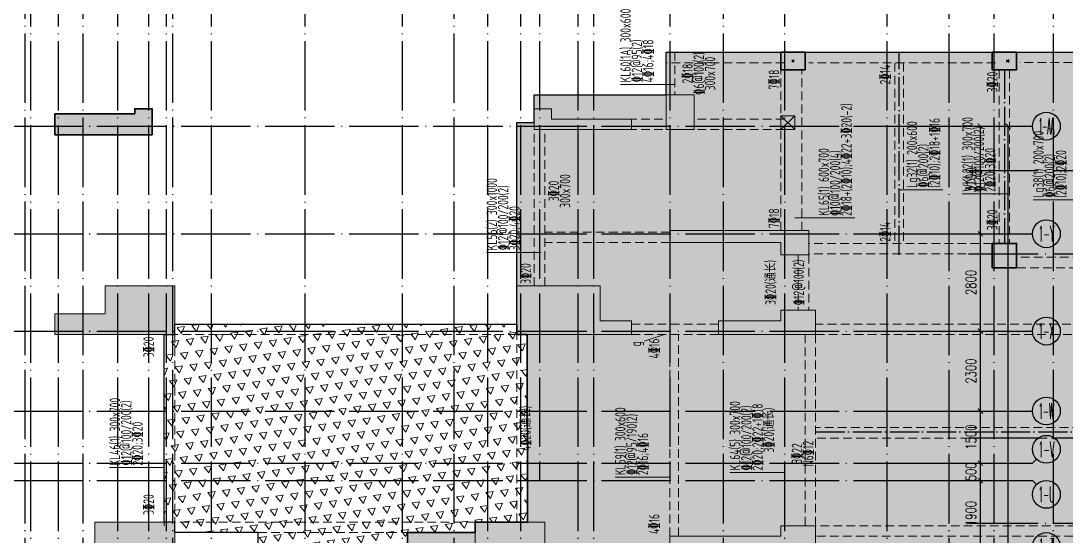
# Model space of a CAD drawing. Header units: millimetres. Extents: x 1089227 to 13101469, y 618865 to 10240562.
# Drawn here: x 3870466 to 3900551, y 4945675 to 4960504 of the extents above; entities that cross this region are included whole.
import ezdxf
from ezdxf.enums import TextEntityAlignment as Align

# ---------------------------------------------------------------- set-up
doc = ezdxf.new("R2010")
doc.units = ezdxf.units.MM
doc.header["$LTSCALE"] = 1000
doc.header["$PDMODE"] = 3
doc.header["$PDSIZE"] = 200
for name, pattern in [('DOTE', [2.42, 2, -0.2, 0.02, -0.2]), ('GB_DASHDOT3', [1.0675, 0.84, -0.105, 0.0175, -0.105]), ('HIDDEN', [0.375, 0.25, -0.125])]:
    doc.linetypes.add(name, pattern=pattern)
doc.layers.get('0').update_dxf_attribs({"linetype": 'CONTINUOUS'})
doc.layers.get('Defpoints').update_dxf_attribs({"linetype": 'CONTINUOUS'})
for name, color, linetype in [('AXIS', 3, 'CONTINUOUS'), ('AXIS_TEXT', 7, 'CONTINUOUS'), ('C-H', 8, 'CONTINUOUS'), ('DOTE', 1, 'DOTE'), ('S-GRID-DE', 11, 'GB_DASHDOT3'), ('单形心', 4, 'CONTINUOUS'), ('降板范围', 7, 'CONTINUOUS')]:
    doc.layers.add(name, color=color, linetype=linetype)
for name, color, linetype, lineweight in [('S-BEAM-DASH', 4, 'HIDDEN', 0), ('S-BEAM-SE-DASH', 3, 'HIDDEN', 0), ('S-COLU', 30, 'CONTINUOUS', 0), ('S-SLAB-HATCH', 73, 'CONTINUOUS', 0), ('S-WALL', 31, 'CONTINUOUS', 0), ('梁原位标注', 7, 'CONTINUOUS', 18), ('梁名称编号', 2, 'CONTINUOUS', 18), ('梁标注引线', 2, 'CONTINUOUS', 18), ('梁集中标注', 2, 'CONTINUOUS', 18)]:
    doc.layers.add(name, color=color, linetype=linetype, lineweight=lineweight)
doc.styles.add('_TCH_AXIS', font='COMPLEX', dxfattribs={"bigfont": 'AllInOneBig.shx'})
doc.styles.add('_TCH_DIM_T3', font='SIMPLEX', dxfattribs={"width": 0.705882, "bigfont": 'AllInOneBig.shx'})
doc.styles.add('COMPLEX', font='COMPLEX', dxfattribs={"bigfont": 'AllInOneBig.shx'})
doc.styles.add('Style 1', font='yjkeng.shx', dxfattribs={"width": 0.7, "height": 300, "bigfont": 'yjkchn.shx'})
doc.dimstyles.new('_TCH_ARCH&&100', dxfattribs={"dimtxt": 297.5, "dimasz": 100, "dimexe": 250, "dimexo": 300, "dimgap": 126.25, "dimtad": 1, "dimdec": 0, "dimzin": 0, "dimdsep": 46, "dimtxsty": '_TCH_DIM_T3', "dimblk": 'ARCHTICK', "dimcen": 0.09, "dimclrt": 7, "dimazin": 2, "dimtfac": 1, "dimtdec": 0, "dimtix": 1, "dimtmove": 2, "dimatfit": 3, "dimfxl": 0, "dimtolj": 1, "dimtzin": 0, "dimarcsym": 0})

# ---------------------------------------------------------------- blocks, each defined once
blk = doc.blocks.new('_AXISO')
blk.add_circle((0, 0), 0.5)
at = {"layer": 'AXIS_TEXT', "style": 'COMPLEX', "width": 1.041667}
blk.add_attdef('A', text='', height=0.56, dxfattribs=at).set_placement((-0.25, -0.28), (0.25, -0.28), align=Align.FIT)
blk = doc.blocks.new('_ArchTick')
at = {"color": 0, "linetype": 'ByBlock', "const_width": 0.3}
blk.add_lwpolyline([(-0.71, -0.71), (0.71, 0.71)], dxfattribs=at)
blk = doc.blocks.new('*D294')
at = {"layer": 'AXIS', "color": 0, "lineweight": -2, "transparency": 16777216}
for p, q in [((-7567, 132263), (-5041, 132263)), ((-5291, 95763), (-5291, 132263)), ((-7567, 95763), (-5041, 95763))]:
    blk.add_line(p, q, dxfattribs=at)
at = {"layer": 'Defpoints', "color": 0, "transparency": 16777216}
for p in [(-7867, 132263), (-5291, 132263), (-7867, 95763)]:
    blk.add_point(p, dxfattribs=at)
at = {"layer": 'AXIS', "color": 0, "lineweight": -2, "transparency": 16777216, "xscale": 100, "yscale": 100, "zscale": 100}
for p, rotation in [((-5291, 132263), 90), ((-5291, 95763), 270)]:
    blk.add_blockref('_ArchTick', p, dxfattribs=dict(at, rotation=rotation))
at = {"layer": 'AXIS', "color": 7, "transparency": 16777216, "insert": (-5566, 114013), "char_height": 297.5, "attachment_point": 5, "rotation": 90, "style": '_TCH_DIM_T3'}
blk.add_mtext('\\A1;36500', dxfattribs=at)
blk = doc.blocks.new('*D312')
at = {"layer": 'AXIS', "color": 0, "lineweight": -2, "transparency": 16777216}
for p, q in [((-7567, 122063), (-5841, 122063)), ((-6091, 120163), (-6091, 122063)), ((-7567, 120163), (-5841, 120163))]:
    blk.add_line(p, q, dxfattribs=at)
at = {"layer": 'Defpoints', "color": 0, "transparency": 16777216}
for p in [(-7867, 122063), (-6091, 122063), (-7867, 120163)]:
    blk.add_point(p, dxfattribs=at)
at = {"layer": 'AXIS', "color": 0, "lineweight": -2, "transparency": 16777216, "xscale": 100, "yscale": 100, "zscale": 100}
for p, rotation in [((-6091, 122063), 90), ((-6091, 120163), 270)]:
    blk.add_blockref('_ArchTick', p, dxfattribs=dict(at, rotation=rotation))
at = {"layer": 'AXIS', "color": 7, "transparency": 16777216, "insert": (-6366, 121113), "char_height": 297.5, "attachment_point": 5, "rotation": 90, "style": '_TCH_DIM_T3'}
blk.add_mtext('\\A1;1900', dxfattribs=at)
blk = doc.blocks.new('*D313')
at = {"layer": 'AXIS', "color": 0, "lineweight": -2, "transparency": 16777216}
for p, q in [((-7567, 122563), (-5841, 122563)), ((-6091, 122563), (-6091, 122663)), ((-6091, 122063), (-6091, 122563)), ((-7567, 122063), (-5841, 122063)), ((-6091, 122063), (-6091, 121963))]:
    blk.add_line(p, q, dxfattribs=at)
at = {"layer": 'Defpoints', "color": 0, "transparency": 16777216}
for p in [(-7867, 122563), (-6091, 122563), (-7867, 122063)]:
    blk.add_point(p, dxfattribs=at)
at = {"layer": 'AXIS', "color": 0, "lineweight": -2, "transparency": 16777216, "xscale": 100, "yscale": 100, "zscale": 100}
for p, rotation in [((-6091, 122563), 270), ((-6091, 122063), 90)]:
    blk.add_blockref('_ArchTick', p, dxfattribs=dict(at, rotation=rotation))
at = {"layer": 'AXIS', "color": 7, "transparency": 16777216, "insert": (-6366, 122313), "char_height": 297.5, "attachment_point": 5, "rotation": 90, "style": '_TCH_DIM_T3'}
blk.add_mtext('\\A1;500', dxfattribs=at)
blk = doc.blocks.new('*D314')
at = {"layer": 'AXIS', "color": 0, "lineweight": -2, "transparency": 16777216}
for p, q in [((-7567, 124063), (-5841, 124063)), ((-6091, 122563), (-6091, 124063)), ((-7567, 122563), (-5841, 122563))]:
    blk.add_line(p, q, dxfattribs=at)
at = {"layer": 'Defpoints', "color": 0, "transparency": 16777216}
for p in [(-7867, 124063), (-6091, 124063), (-7867, 122563)]:
    blk.add_point(p, dxfattribs=at)
at = {"layer": 'AXIS', "color": 0, "lineweight": -2, "transparency": 16777216, "xscale": 100, "yscale": 100, "zscale": 100}
for p, rotation in [((-6091, 124063), 90), ((-6091, 122563), 270)]:
    blk.add_blockref('_ArchTick', p, dxfattribs=dict(at, rotation=rotation))
at = {"layer": 'AXIS', "color": 7, "transparency": 16777216, "insert": (-6366, 123313), "char_height": 297.5, "attachment_point": 5, "rotation": 90, "style": '_TCH_DIM_T3'}
blk.add_mtext('\\A1;1500', dxfattribs=at)
blk = doc.blocks.new('*D315')
at = {"layer": 'AXIS', "color": 0, "lineweight": -2, "transparency": 16777216}
for p, q in [((-7567, 126363), (-5841, 126363)), ((-6091, 124063), (-6091, 126363)), ((-7567, 124063), (-5841, 124063))]:
    blk.add_line(p, q, dxfattribs=at)
at = {"layer": 'Defpoints', "color": 0, "transparency": 16777216}
for p in [(-7867, 126363), (-6091, 126363), (-7867, 124063)]:
    blk.add_point(p, dxfattribs=at)
at = {"layer": 'AXIS', "color": 0, "lineweight": -2, "transparency": 16777216, "xscale": 100, "yscale": 100, "zscale": 100}
for p, rotation in [((-6091, 126363), 90), ((-6091, 124063), 270)]:
    blk.add_blockref('_ArchTick', p, dxfattribs=dict(at, rotation=rotation))
at = {"layer": 'AXIS', "color": 7, "transparency": 16777216, "insert": (-6366, 125213), "char_height": 297.5, "attachment_point": 5, "rotation": 90, "style": '_TCH_DIM_T3'}
blk.add_mtext('\\A1;2300', dxfattribs=at)
blk = doc.blocks.new('*D316')
at = {"layer": 'AXIS', "color": 0, "lineweight": -2, "transparency": 16777216}
for p, q in [((-7567, 129163), (-5841, 129163)), ((-6091, 126363), (-6091, 129163)), ((-7567, 126363), (-5841, 126363))]:
    blk.add_line(p, q, dxfattribs=at)
at = {"layer": 'Defpoints', "color": 0, "transparency": 16777216}
for p in [(-7867, 129163), (-6091, 129163), (-7867, 126363)]:
    blk.add_point(p, dxfattribs=at)
at = {"layer": 'AXIS', "color": 0, "lineweight": -2, "transparency": 16777216, "xscale": 100, "yscale": 100, "zscale": 100}
for p, rotation in [((-6091, 129163), 90), ((-6091, 126363), 270)]:
    blk.add_blockref('_ArchTick', p, dxfattribs=dict(at, rotation=rotation))
at = {"layer": 'AXIS', "color": 7, "transparency": 16777216, "insert": (-6366, 127763), "char_height": 297.5, "attachment_point": 5, "rotation": 90, "style": '_TCH_DIM_T3'}
blk.add_mtext('\\A1;2800', dxfattribs=at)
blk = doc.blocks.new('*D317')
at = {"layer": 'AXIS', "color": 0, "lineweight": -2, "transparency": 16777216}
for p, q in [((-7567, 132263), (-5841, 132263)), ((-6091, 129163), (-6091, 132263)), ((-7567, 129163), (-5841, 129163))]:
    blk.add_line(p, q, dxfattribs=at)
at = {"layer": 'Defpoints', "color": 0, "transparency": 16777216}
for p in [(-7867, 132263), (-6091, 132263), (-7867, 129163)]:
    blk.add_point(p, dxfattribs=at)
at = {"layer": 'AXIS', "color": 0, "lineweight": -2, "transparency": 16777216, "xscale": 100, "yscale": 100, "zscale": 100}
for p, rotation in [((-6091, 132263), 90), ((-6091, 129163), 270)]:
    blk.add_blockref('_ArchTick', p, dxfattribs=dict(at, rotation=rotation))
at = {"layer": 'AXIS', "color": 7, "transparency": 16777216, "insert": (-6366, 130713), "char_height": 297.5, "attachment_point": 5, "rotation": 90, "style": '_TCH_DIM_T3'}
blk.add_mtext('\\A1;3100', dxfattribs=at)
blk = doc.blocks.new('裙房轴网260428')
at = {"layer": 'DOTE', "color": 16, "linetype": 'DOTE'}
for p, q in [((-33600, 137349.7), (-33600, 23149.3)), ((-31925, 137349.7), (-31925, 23149.3)), ((-29350, 137349.7), (-29350, 55096.7)), ((-21250, 137349.7), (-21250, 29473.4)), ((-13500, 137349.7), (-13500, 33397.2)), ((-7000, 137349.7), (-7000, 37155.2)), ((-5701, 137349.7), (-5701, 38193.2)), ((-4000, 137349.7), (-4000, 38193.2)), ((-6429, 134388.5), (5500.5, 134388.5)), ((-6429, 130988.5), (5500.5, 130988.5)), ((-6429, 128588.5), (5500.5, 128588.5)), ((-6429, 123288.5), (5500.5, 123288.5)), ((-6429, 120838.5), (5500.5, 120838.5))]:
    blk.add_line(p, q, dxfattribs=at)
blk = doc.blocks.new('QZ-TL-0808')
at = {"layer": 'C-H'}
for points in [[(24800, 37400), (25600, 37400), (25600, 36400), (24800, 36400)], [(7200, 36250), (7200, 36850), (9500, 36850), (9500, 37000), (10000, 37000), (10000, 36250)], [(21000, 36400), (21000, 37000), (21500, 37000), (21500, 36700), (23800, 36700), (23800, 36400)], [(24900, 33500), (28900, 33500), (28900, 32800), (28100, 32800), (28100, 33150), (24900, 33150)], [(7200, 31100), (8650, 31100), (8650, 31900), (10650, 31900), (10650, 30500), (7200, 30500)], [(20500, 31900), (22900, 31900), (22900, 30900), (23800, 30900), (23800, 30500), (20500, 30500)], [(26300, 30500), (26300, 30900), (28100, 30900), (28100, 31200), (29100, 31200), (29100, 30500)], [(8350, 25100), (10650, 25100), (10650, 23400), (8350, 23400)], [(19300, 25100), (21300, 25100), (21300, 23700), (19300, 23700)], [(24900, 24300), (24900, 24700), (28100, 24700), (28100, 25000), (29100, 25000), (29100, 24300)]]:
    blk.add_hatch(color=256, dxfattribs=at).paths.add_polyline_path(points)
at = {"layer": 'S-WALL'}
for points in [[(24800, 37400), (25600, 37400), (25600, 36400), (24800, 36400)], [(8350, 25100), (10650, 25100), (10650, 23400), (8350, 23400)], [(19300, 25100), (21300, 25100), (21300, 23700), (19300, 23700)]]:
    blk.add_lwpolyline(points, close=True, dxfattribs=at)
at = {"layer": 'S-WALL', "lineweight": 35}
blk.add_lwpolyline([(7200, 36250), (7200, 36850), (9500, 36850), (9500, 37000), (10000, 37000), (10000, 36250), (7200, 36250)], dxfattribs=at)
at = {"layer": 'S-WALL'}
for points in [[(21000, 36400), (21000, 37000), (21500, 37000), (21500, 36700), (23800, 36700), (23800, 36400), (21000, 36400)], [(24900, 33500), (28900, 33500), (28900, 32800), (28100, 32800), (28100, 33150), (24900, 33150), (24900, 33500)], [(7200, 31100), (8650, 31100), (8650, 31900), (10650, 31900), (10650, 30500), (7200, 30500), (7200, 31100)], [(20500, 31900), (22900, 31900), (22900, 30900), (23800, 30900), (23800, 30500), (20500, 30500), (20500, 31900)], [(26300, 30500), (26300, 30900), (28100, 30900), (28100, 31200), (29100, 31200), (29100, 30500), (26300, 30500)], [(24900, 24300), (24900, 24700), (28100, 24700), (28100, 25000), (29100, 25000), (29100, 24300), (24900, 24300)]]:
    blk.add_lwpolyline(points, dxfattribs=at)
blk = doc.blocks.new('BANWANG_XINGXIN')
at = {"color": 0}
for points in [[(0.71, 0.71), (-0.71, -0.71)], [(-0.71, 0.71), (0.71, -0.71)]]:
    blk.add_lwpolyline(points, dxfattribs=at)
blk = doc.blocks.new('1F柱网-0808')
at = {"layer": 'S-COLU', "lineweight": 35}
for points in [[(173680, 187082), (172980, 187082), (172980, 186582), (173680, 186582)], [(179763, 187082), (179063, 187082), (179063, 186582), (179763, 186582)], [(179063, 181582), (179763, 181582), (179763, 180882), (179063, 180882)]]:
    blk.add_lwpolyline(points, close=True, dxfattribs=at)
blk.add_blockref('QZ-TL-0808', (144880, 148457))
at = {"layer": '单形心', "xscale": 50, "yscale": 50, "zscale": 50}
for p in [(173330, 186832), (179510, 186832)]:
    blk.add_blockref('BANWANG_XINGXIN', p, dxfattribs=at)
blk = doc.blocks.new('2FJGBZ')
at = {"layer": 'C-H'}
blk.add_hatch(color=256, dxfattribs=at).paths.add_polyline_path([(172982, 185257), (173382, 185257), (173382, 184857), (172982, 184857)])
at = {"layer": 'S-SLAB-HATCH'}
h = blk.add_hatch(dxfattribs=at)
h.set_pattern_fill('FLEX', color=256, scale=50)
h.set_pattern_definition([(0, (-6326317.14, 1683260.45), (0, 317.5), [317.5, -317.5]), (45, (-6325999.64, 1683260.45), (2e-14, 317.500137), [79.375, -290.263, 79.375, -449.013])])
edge = h.paths.add_edge_path()
edge.add_line((162230, 169157), (162230, 173258))
edge.add_line((162230, 173258), (164180, 173258))
edge.add_line((164180, 173258), (164180, 173557))
edge.add_line((164180, 173557), (165681, 173557))
edge.add_line((165681, 173557), (165680, 178957))
edge.add_line((165680, 178957), (165380, 178957))
edge.add_line((165380, 178957), (165381, 179257))
edge.add_line((165381, 179257), (165380, 185057))
edge.add_line((165380, 185057), (165880, 185057))
edge.add_line((165880, 185057), (165880, 185457))
edge.add_line((165880, 185457), (165880, 185857))
edge.add_line((165880, 185857), (166580, 185857))
edge.add_line((166580, 185857), (169680, 185857))
edge.add_line((169680, 185857), (169680, 187082))
edge.add_line((169680, 187082), (189563, 187082))
edge.add_arc((189563, 186382), 700, 0, 90, ccw=False)
edge.add_line((190263, 186382), (190261, 179622))
edge.add_line((190261, 179622), (185090, 168953))
edge.add_line((185090, 168953), (182222, 161620))
edge.add_arc((181105, 162057), 1200, 270.0001, 338.6391, ccw=False)
edge.add_line((181105, 160857), (179111, 160857))
edge.add_line((179111, 160857), (179111, 160858))
edge.add_line((179111, 160858), (178611, 160858))
edge.add_line((178611, 160858), (178611, 160859))
edge.add_line((178611, 160859), (176230, 160857))
edge.add_line((176230, 160857), (176230, 161058))
edge.add_line((176230, 161058), (170882, 161058))
edge.add_line((170882, 161058), (167282, 161058))
edge.add_line((167282, 161058), (167280, 161658))
edge.add_line((167280, 161658), (166980, 161657))
edge.add_line((166980, 161657), (166980, 160757))
edge.add_line((166980, 160757), (167480, 160757))
edge.add_line((167480, 160757), (167480, 158757))
edge.add_line((167480, 158757), (161982, 158758))
edge.add_line((161982, 158758), (161982, 160158))
edge.add_line((161982, 160158), (164682, 160162))
edge.add_line((164682, 160162), (164682, 168757))
edge.add_line((164682, 168757), (165382, 168758))
edge.add_line((165382, 168758), (165382, 169158))
edge.add_line((165382, 169158), (162230, 169157))
h.paths.add_polyline_path([(184967, 186785), (181863, 186785), (181863, 181182), (184963, 181182)], flags=16)
h.paths.add_polyline_path([(187362, 184582), (187363, 186783), (185167, 186783), (185166, 184582)], flags=16)
h = blk.add_hatch(dxfattribs=at)
h.set_pattern_fill('TRIANG', color=256, scale=150, angle=8)
h.set_pattern_definition([(68.0000004, (-5457252.86, 1932872.46), (-263.88782, 337.761074), [214.3125, -214.3125]), (128.0000004, (-5457252.86, 1932872.46), (-424.45358, -59.653019), [214.3125, -214.3125]), (8.0000004, (-5457384.8, 1933041.34), (160.56576, 397.414093), [214.3125, -214.3125])])
h.paths.add_polyline_path([(155530, 179257), (165381, 179257), (165381, 178957), (165680, 178957), (165681, 173557), (164180, 173557), (164180, 173258), (162230, 173258), (162230, 169157), (161981, 169157), (161980, 168857), (159380, 168857), (159380, 169157), (157930, 169157), (157931, 173258), (155530, 173258), (155530, 173557), (155230, 173557), (155230, 178957), (155530, 178957)])
at = {"layer": 'S-BEAM-DASH'}
for p, q in [((169680, 187082), (169680, 185857)), ((173080, 187082), (169680, 187082)), ((169930, 187082), (169930, 185857)), ((179160, 187082), (173780, 187082)), ((187363, 187082), (179861, 187086)), ((173080, 186782), (169680, 186782)), ((172980, 181957), (172980, 186582)), ((173580, 181957), (173580, 186582)), ((179160, 186782), (173780, 186782)), ((179263, 186582), (179263, 181582)), ((179563, 186582), (179563, 181582)), ((187363, 186782), (179860, 186786)), ((168581, 185157), (169681, 185157)), ((173081, 185157), (170481, 185157)), ((165881, 180357), (165881, 184857)), ((166181, 180357), (166181, 184857)), ((168581, 184857), (169681, 184857)), ((173081, 184857), (170481, 184857)), ((169781, 181907), (166181, 181907)), ((169781, 181607), (166181, 181607)), ((179063, 181582), (173780, 181582)), ((173481, 181257), (173481, 179657)), ((179063, 181282), (173780, 181282)), ((173780, 181257), (173781, 179657)), ((186132, 181182), (179763, 181182)), ((186026, 180882), (179763, 180882)), ((165381, 179257), (155531, 179257)), ((171181, 179257), (168681, 179257)), ((185450, 179257), (173981, 179257)), ((155230, 178957), (155230, 173457)), ((155530, 178957), (155530, 173457)), ((165381, 178957), (155531, 178957)), ((165381, 173557), (165380, 178957)), ((165681, 173557), (165680, 178957)), ((171181, 178957), (168681, 178957)), ((169780, 173157), (169780, 178957)), ((170030, 173157), (170030, 178957)), ((173680, 178957), (173680, 173457)), ((173980, 178957), (173980, 173457)), ((173981, 178957), (185344, 178957)), ((184247, 176278), (173980, 176278)), ((184398, 175978), (173980, 175978)), ((164179, 173558), (155529, 173558)), ((183368, 173457), (173981, 173457)), ((164179, 173258), (155529, 173258)), ((183263, 173157), (173981, 173157))]:
    blk.add_line(p, q, dxfattribs=at)
at = {"layer": 'S-BEAM-SE-DASH'}
for p, q in [((176255, 186782), (176255, 181582)), ((176505, 186782), (176505, 181582))]:
    blk.add_line(p, q, dxfattribs=at)
at = {"layer": 'S-GRID-DE'}
for p, q in [((176380, 181257), (176380, 187082)), ((179413, 186582), (179413, 181582)), ((173980, 176157), (188582, 176157))]:
    blk.add_line(p, q, dxfattribs=at)
at = {"layer": 'S-WALL'}
for p, q in [((172982, 185257), (173382, 184857)), ((172982, 184857), (173382, 185257))]:
    blk.add_line(p, q, dxfattribs=at)
blk.add_lwpolyline([(172982, 185257), (173382, 185257), (173382, 184857), (172982, 184857)], close=True, dxfattribs=at)
at = {"layer": '降板范围'}
blk.add_lwpolyline([(162230, 169157), (162230, 173258), (164180, 173258), (164180, 173557), (165681, 173557), (165680, 178957), (165380, 178957), (165381, 179257), (165380, 185057), (165880, 185057), (165880, 185457), (165880, 185857), (166580, 185857), (169680, 185857), (169680, 187082), (189563, 187082, -0.414214)], format="xyb", dxfattribs=at)
blk.add_lwpolyline([(155530, 179257), (165381, 179257), (165381, 178957), (165680, 178957), (165681, 173557), (164180, 173557), (164180, 173258), (162230, 173258), (162230, 169157), (161981, 169157), (161980, 168857), (159380, 168857), (159380, 169157), (157930, 169157), (157931, 173258), (155530, 173258), (155530, 173557), (155230, 173557), (155230, 178957), (155530, 178957)], close=True, dxfattribs=at)
blk.add_blockref('1F柱网-0808', (0, 0))
blk = doc.blocks.new('塔楼轴网260428')
at = {"layer": 'AXIS'}
for p, q in [((-7867.2, 132263.5), (-4590.7, 132263.5)), ((-7867.2, 129165.3), (-4590.7, 129165.3)), ((-7867.2, 126363.5), (-4590.7, 126363.5)), ((-7867.2, 124063.5), (-4590.7, 124063.5)), ((-7867.2, 122563.5), (-4590.7, 122563.5)), ((-4473.5, 122680.6), (-4590.7, 122563.5)), ((-7867.2, 122063.5), (-4590.7, 122063.5)), ((-4473.5, 121946.3), (-4590.7, 122063.5))]:
    blk.add_line(p, q, dxfattribs=at)
at = {"layer": 'DOTE', "color": 14}
for p, q in [((-33432.7, 137129.4), (-33432.7, 92559.7)), ((-32632.7, 137129.4), (-32632.7, 105963.5)), ((-30932.7, 137129.4), (-30932.7, 92559.7)), ((-30032.7, 137129.4), (-30032.7, 105963.5)), ((-29532.7, 137129.4), (-29532.7, 120163.5)), ((-28232.7, 137129.4), (-28232.7, 92559.7)), ((-25532.7, 137129.4), (-25532.7, 92559.7)), ((-22732.7, 137129.4), (-22732.7, 92559.7)), ((-20282.7, 137129.4), (-20282.7, 92559.7)), ((-19332.7, 137129.4), (-19332.7, 92559.7)), ((-18782.7, 137129.4), (-18782.7, 122063.9)), ((-17682.7, 137129.4), (-17682.7, 92559.7)), ((-17232.7, 137129.4), (-17232.7, 92559.7)), ((-15032.7, 137129.4), (-15032.7, 122063.5)), ((-11732.7, 137129.4), (-11732.7, 107563.5)), ((-8782.7, 137129.4), (-8782.7, 92559.7)), ((-41200.7, 132263.5), (-7867.2, 132263.5)), ((-41200.7, 129163.5), (-7867.2, 129163.5)), ((-41200.7, 126363.5), (-7867.2, 126363.5)), ((-41200.7, 124063.5), (-7867.2, 124063.5)), ((-41200.7, 122563.5), (-7867.2, 122563.5)), ((-41200.7, 122063.5), (-7867.2, 122063.5))]:
    blk.add_line(p, q, dxfattribs=at)
at = {"layer": 'AXIS'}
ref = blk.add_blockref('_AXISO', (-4190.7, 132263.5), dxfattribs=dict(at, xscale=800, yscale=800, zscale=800))
ref.add_attrib('A', '1-AA', dxfattribs={"layer": 'AXIS_TEXT', "height": 452.55, "style": '_TCH_AXIS', "width": 0.2625}).set_placement((-4416.9, 132037.2), (-3964.4, 132037.2), align=Align.FIT)
ref = blk.add_blockref('_AXISO', (-4190.7, 129165.3), dxfattribs=dict(at, xscale=800, yscale=800, zscale=800))
ref.add_attrib('A', '1-Y', dxfattribs={"layer": 'AXIS_TEXT', "height": 452.55, "style": '_TCH_AXIS', "width": 0.35}).set_placement((-4416.9, 128939), (-3964.4, 128939), align=Align.FIT)
ref = blk.add_blockref('_AXISO', (-4190.7, 126363.5), dxfattribs=dict(at, xscale=800, yscale=800, zscale=800))
ref.add_attrib('A', '1-X', dxfattribs={"layer": 'AXIS_TEXT', "height": 452.55, "style": '_TCH_AXIS', "width": 0.355932}).set_placement((-4416.9, 126137.2), (-3964.4, 126137.2), align=Align.FIT)
ref = blk.add_blockref('_AXISO', (-4190.7, 124063.5), dxfattribs=dict(at, xscale=800, yscale=800, zscale=800))
ref.add_attrib('A', '1-W', dxfattribs={"layer": 'AXIS_TEXT', "height": 452.55, "style": '_TCH_AXIS', "width": 0.333333}).set_placement((-4416.9, 123837.2), (-3964.4, 123837.2), align=Align.FIT)
ref = blk.add_blockref('_AXISO', (-4190.7, 122963.5), dxfattribs=dict(at, xscale=800, yscale=800, zscale=800))
ref.add_attrib('A', '1-V', dxfattribs={"layer": 'AXIS_TEXT', "height": 452.55, "style": '_TCH_AXIS', "width": 0.355932}).set_placement((-4416.9, 122737.2), (-3964.4, 122737.2), align=Align.FIT)
ref = blk.add_blockref('_AXISO', (-4190.7, 121663.5), dxfattribs=dict(at, xscale=800, yscale=800, zscale=800))
ref.add_attrib('A', '1-U', dxfattribs={"layer": 'AXIS_TEXT', "height": 452.55, "style": '_TCH_AXIS', "width": 0.344262}).set_placement((-4416.9, 121437.2), (-3964.4, 121437.2), align=Align.FIT)
ref = blk.add_blockref('_AXISO', (-4190.7, 120163.5), dxfattribs=dict(at, xscale=800, yscale=800, zscale=800))
ref.add_attrib('A', '1-T', dxfattribs={"layer": 'AXIS_TEXT', "height": 452.55, "style": '_TCH_AXIS', "width": 0.375}).set_placement((-4416.9, 119937.2), (-3964.4, 119937.2), align=Align.FIT)
for p1, p2, distance, picture, middle in [((-7867.2, 95763.5), (-7867.2, 132263.5), -2576.5, '*D294', (-5565.7, 114013.5)), ((-7867.2, 129163.5), (-7867.2, 132263.5), -1776.5, '*D317', (-6365.7, 130713.5)), ((-7867.2, 126363.5), (-7867.2, 129163.5), -1776.5, '*D316', (-6365.7, 127763.5)), ((-7867.2, 124063.5), (-7867.2, 126363.5), -1776.5, '*D315', (-6365.7, 125213.5)), ((-7867.2, 122563.5), (-7867.2, 124063.5), -1776.5, '*D314', (-6365.7, 123313.5)), ((-7867.2, 122063.5), (-7867.2, 122563.5), -1776.5, '*D313', (-6365.7, 122313.5)), ((-7867.2, 120163.5), (-7867.2, 122063.5), -1776.5, '*D312', (-6365.7, 121113.5))]:
    dim = blk.add_aligned_dim(p1=p1, p2=p2, distance=distance, dimstyle='_TCH_ARCH&&100', dxfattribs=at)
    dim.commit()
    dim.dimension.update_dxf_attribs({"geometry": picture, "text_midpoint": middle})
blk = doc.blocks.new('04地块地下轴网260428')
for name in ['裙房轴网260428', '塔楼轴网260428']:
    blk.add_blockref(name, (0, 0))

msp = doc.modelspace()

# ---------------------------------------------------------------- linework, layer by layer
at = {"layer": '梁原位标注', "lineweight": 18}
msp.add_line((3888993.324, 4951475.312), (3888405.128, 4951284.196), dxfattribs=at)
at = {"layer": '梁标注引线', "color": 6, "lineweight": 18}
for p, q in [((3889293.324, 4958675.312), (3887720.247, 4958675.312)), ((3898875.323, 4955525.786), (3897563.806, 4955525.786)), ((3892743.176, 4954831.476), (3894466.252, 4954831.637)), ((3885443.218, 4953840.245), (3883870.141, 4953840.245)), ((3874592.602, 4947646.028), (3873019.525, 4947646.023)), ((3889143.324, 4947371.014), (3887570.247, 4947371.014)), ((3892443.218, 4947504.86), (3890870.141, 4947504.86))]:
    msp.add_line(p, q, dxfattribs=at)
at = {"layer": '梁标注引线', "color": 3, "lineweight": 18}
for p, q in [((3895743.218, 4955642.681), (3897004.735, 4955642.681)), ((3901126.225, 4955354.834), (3899603.148, 4955354.834))]:
    msp.add_line(p, q, dxfattribs=at)

# ---------------------------------------------------------------- block references
for name, p in [('2FJGBZ', (3719362.209, 4772518.421)), ('04地块地下轴网260428', (3904175.334, 4825211.796))]:
    msp.add_blockref(name, p)

# ---------------------------------------------------------------- texts
at = {"layer": '梁原位标注', "style": 'Style 1', "width": 0.7}
for s, p in [('%%1326@100(2)', (3889828.324, 4958988.262)), ('2%%13318', (3889503.324, 4958988.262)), ('300x700', (3890153.324, 4958988.262)), ('300x700', (3885978.218, 4955608.312)), ('3%%13320', (3885653.218, 4955608.312)), ('%%13212@100(2)', (3892703.218, 4952975.312)), ('3%%13322', (3892653.218, 4948050.646)), ('N6%%13312', (3892978.218, 4948050.646))]:
    msp.add_text(s, height=300, rotation=90, dxfattribs=at).set_placement(p, align=Align.TOP_CENTER)
for s, p in [('7%%13318', (3892382.777, 4959101.206)), ('2%%13314', (3895583.218, 4959241.211)), ('3%%13320', (3898665.323, 4959041.211)), ('3%%13320', (3874382.59, 4951415.327)), ('g', (3888405.128, 4951284.196)), ('4%%13316', (3888933.324, 4951362.812))]:
    msp.add_text(s, height=300, rotation=90, dxfattribs=at).set_placement(p, align=Align.BOTTOM_RIGHT)
for s, p in [('7%%13318', (3892383.203, 4954535.307)), ('3%%13320', (3898665.323, 4954481.11)), ('2%%13314', (3895583.218, 4954148.033)), ('3%%13320', (3885233.218, 4952935.312)), ('3%%13320', (3874382.607, 4946285.325)), ('4%%13316', (3888933.324, 4945735.312))]:
    msp.add_text(s, height=300, rotation=90, dxfattribs=at).set_placement(p, align=Align.BOTTOM_LEFT)
for s, p in [('3%%13320(通长)', (3892283.218, 4952975.312)), ('4%%13320(通长)', (3885233.218, 4948775.312)), ('3%%13320(通长)', (3892233.218, 4948725.312))]:
    msp.add_text(s, height=300, rotation=90, dxfattribs=at).set_placement(p, align=Align.BOTTOM_CENTER)
at = {"layer": '梁名称编号', "color": 6, "style": 'Style 1', "width": 0.7}
for s, p in [('KL60(1A) 300x600', (3887720.247, 4958735.312)), ('WKL22(1) 300x700', (3897563.806, 4955585.786)), ('KL56(2) 300x1000', (3883870.141, 4953900.245)), ('KL46(1) 300x700', (3873019.525, 4947706.023)), ('KL59(1) 300x600', (3887570.247, 4947431.014)), ('KL64(5) 300x700', (3890870.141, 4947564.86))]:
    msp.add_text(s, height=300, rotation=90, dxfattribs=at).set_placement(p, align=Align.TOP_LEFT)
at = {"layer": '梁名称编号', "color": 3, "style": 'Style 1', "width": 0.7}
msp.add_text('Lg32(1) 200x600', height=300, rotation=90, dxfattribs=at).set_placement((3896354.735, 4955702.681), align=Align.BOTTOM_LEFT)
msp.add_text('Lg38(1) 200x700', height=300, rotation=90, dxfattribs=at).set_placement((3899603.148, 4955414.834), align=Align.TOP_LEFT)
at = {"layer": '梁名称编号', "color": 6, "style": 'Style 1', "width": 0.7}
msp.add_text('KL65(1) 600x700', height=300, rotation=90, dxfattribs=at).set_placement((3893816.247, 4954891.576), align=Align.BOTTOM_LEFT)
at = {"layer": '梁集中标注', "color": 6, "style": 'Style 1', "width": 0.7}
for s, p in [('%%13212@95(2)', (3888045.247, 4958735.312)), ('4%%13316;4%%13318', (3888370.247, 4958735.312)), ('%%13212@100/200(2)', (3897888.806, 4955585.786)), ('2%%13320;3%%13320', (3898213.806, 4955585.786)), ('%%13212@100/200(2)', (3884195.141, 4953900.245)), ('3%%13320;4%%13320', (3884520.141, 4953900.245)), ('%%13212@100/200(2)', (3873344.525, 4947706.024)), ('%%13212@100/200(2)', (3891195.141, 4947564.86)), ('2%%13320;2%%13322+1%%13318', (3891520.141, 4947564.86)), ('%%13212@95/190(2)', (3887895.247, 4947431.014)), ('2%%13320;3%%13320', (3873669.525, 4947706.025)), ('2%%13316;4%%13316', (3888220.247, 4947431.014))]:
    msp.add_text(s, height=300, rotation=90, dxfattribs=at).set_placement(p, align=Align.TOP_LEFT)
for s, p in [('2%%13318+(2%%13310);4%%13322+3%%13320(-2)', (3894466.247, 4954891.637)), ('%%13210@100/200(4)', (3894141.247, 4954891.607))]:
    msp.add_text(s, height=300, rotation=90, dxfattribs=at).set_placement(p, align=Align.BOTTOM_LEFT)
at = {"layer": '梁集中标注', "color": 3, "style": 'Style 1', "width": 0.7}
for s, p in [('(2%%13310);2%%13318+1%%13316', (3897004.735, 4955702.681)), ('%%1326@200(2)', (3896679.735, 4955702.681))]:
    msp.add_text(s, height=300, rotation=90, dxfattribs=at).set_placement(p, align=Align.BOTTOM_LEFT)
for s, p in [('%%1326@200(2)', (3899928.148, 4955414.834)), ('(2%%13310);2%%13320', (3900253.148, 4955414.834))]:
    msp.add_text(s, height=300, rotation=90, dxfattribs=at).set_placement(p, align=Align.TOP_LEFT)

doc.saveas('drawing.dxf')
